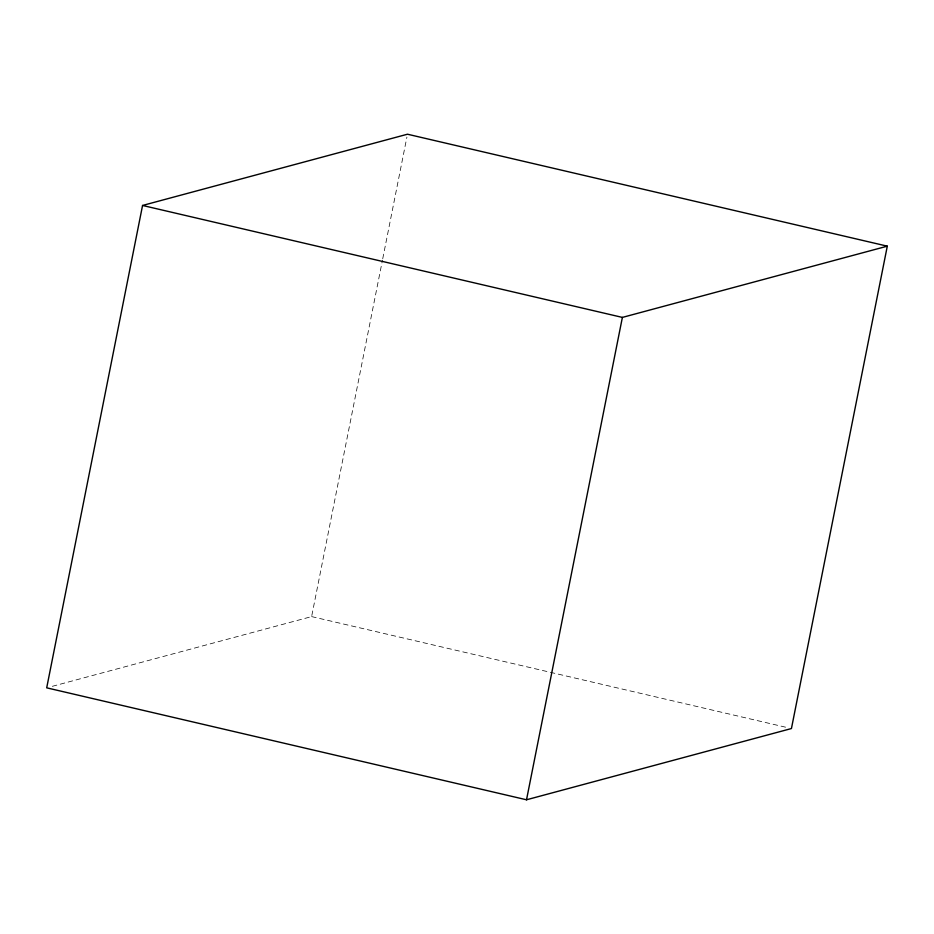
<?xml version="1.0" encoding="UTF-8"?>
<svg xmlns="http://www.w3.org/2000/svg" width="934" height="934" viewBox="0 0 934 934"><rect width="100%" height="100%" fill="white"/><g stroke="black" fill="none" stroke-linecap="round" stroke-linejoin="round"><path stroke-width="0.7" stroke-dasharray="4.67 3.5" d="M52.339 686.315L311.617 616.592L382.45 260.177M382.73 258.741L406.909 137.076M311.617 616.592L785.751 727.224"/><path stroke-width="1.4" d="M142.563 205.457L46.7 687.833L526.519 799.784L791.437 728.543L887.3 246.167L407.481 134.216L142.563 205.457L622.383 317.408L887.3 246.167M526.519 799.784L622.383 317.408"/></g></svg>
